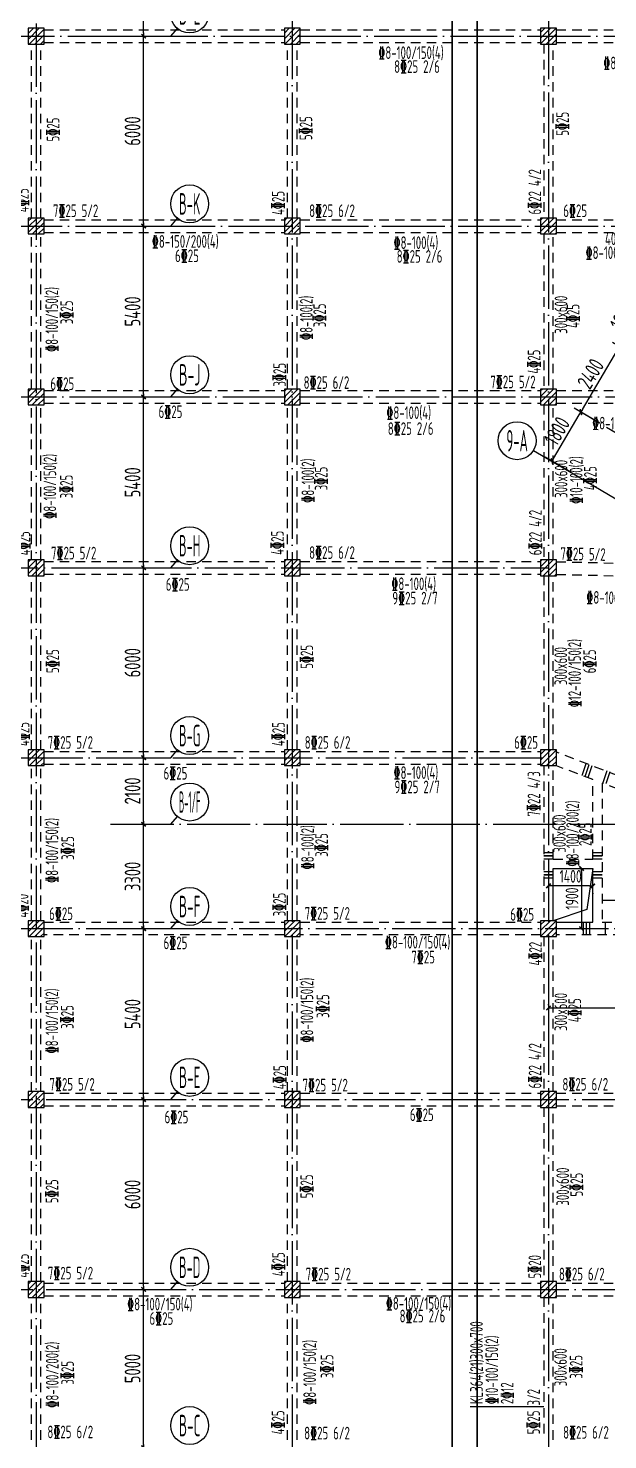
# Model space of a CAD drawing. Header units: millimetres. Extents: x 64473 to 386235, y 427387 to 703525.
# Drawn here: x 264896 to 283222, y 539245 to 583845 of the extents above; entities that cross this region are included whole.
import ezdxf
from ezdxf.enums import TextEntityAlignment as Align

# ---------------------------------------------------------------- set-up
doc = ezdxf.new("R2010")
doc.units = ezdxf.units.MM
doc.header["$LTSCALE"] = 100
doc.header["$PDMODE"] = 35
doc.header["$PDSIZE"] = 200
doc.linetypes.add('3', pattern=[5, 3, -2])
doc.linetypes.add('DOTE', pattern=[2.42, 2, -0.2, 0.02, -0.2])
for name, color, linetype in [('B-DIM', 1, 'Continuous'), ('B-TEXT', 7, 'Continuous'), ('B-开洞', 7, 'Continuous'), ('COLU', 7, 'Continuous'), ('h后浇带', 51, 'Continuous'), ('h斜线-柱', 7, 'Continuous'), ('L-AXIS', 3, 'Continuous'), ('L-dote', 253, 'DOTE'), ('L-箍筋', 1, 'Continuous'), ('垂直标注', 31, 'Continuous'), ('垂直钢筋', 27, 'Continuous'), ('梁', 4, 'Continuous'), ('梁虚线', 4, '3'), ('水平钢筋', 30, 'Continuous')]:
    doc.layers.add(name, color=color, linetype=linetype)
doc.styles.add('_TCH_AXIS', font='tssdeng.shx', dxfattribs={"width": 0.7, "bigfont": 'tssdchn.shx'})
doc.styles.add('COMPLEX', font='tssdeng.shx', dxfattribs={"width": 0.7, "bigfont": 'tssdchn.shx'})
doc.styles.get("Standard").update_dxf_attribs({"font": 'tssdeng.shx', "width": 0.7, "bigfont": 'tssdchn.shx'})
doc.styles.add('TSSD_Dimension', font='Tssdeng.shx', dxfattribs={"width": 0.7, "bigfont": 'tssdchn.shx'})
doc.dimstyles.new('TSSD_100_100$0', dxfattribs={"dimtxt": 300, "dimasz": 100, "dimexe": 250, "dimexo": 250, "dimgap": 100, "dimtad": 1, "dimdec": 0, "dimzin": 0, "dimdsep": 46, "dimtxsty": 'TSSD_Dimension', "dimblk": '_tsdbk', "dimblk1": '_tsdbk', "dimblk2": '_tsdbk', "dimsah": 1, "dimcen": 0, "dimclrt": 7, "dimadec": 0, "dimazin": 0, "dimtfac": 1, "dimtdec": 0, "dimtix": 1, "dimtmove": 2, "dimatfit": 3, "dimldrblk": '_tsdbk', "dimfxl": 1, "dimtolj": 1, "dimtzin": 0, "dimarcsym": 0})
pattern_1 = [(45, (-467527.32, -323147.44), (-89.802561, 89.802561), [])]

# ---------------------------------------------------------------- blocks, each defined once
blk = doc.blocks.new('_tsdbk')
blk.add_line((-1, 0), (0, 0))
at = {"const_width": 0.5}
blk.add_lwpolyline([(-0.7, -0.7), (0.7, 0.7)], dxfattribs=at)
blk = doc.blocks.new('*D27')
at = {"layer": 'B-DIM', "color": 0, "lineweight": -2}
for p, q in [((282390, 557195), (282390, 555495)), ((282497, 557295), (282640, 557295)), ((282497, 555395), (282640, 555395))]:
    blk.add_line(p, q, dxfattribs=at)
at = {"layer": 'Defpoints', "color": 0}
for p in [(282247, 557295), (282247, 555395), (282390, 555395)]:
    blk.add_point(p, dxfattribs=at)
at = {"layer": 'B-DIM', "color": 0, "lineweight": -2, "xscale": 100, "yscale": 100, "zscale": 100}
for p, rotation in [((282390, 557295), 90), ((282390, 555395), 270)]:
    blk.add_blockref('_tsdbk', p, dxfattribs=dict(at, rotation=rotation))
at = {"layer": 'B-DIM', "color": 7, "insert": (282090, 556345), "char_height": 400, "attachment_point": 5, "rotation": 90, "style": 'TSSD_Dimension'}
blk.add_mtext('\\A1;1900', dxfattribs=at)
blk = doc.blocks.new('*D28')
at = {"layer": 'B-DIM', "color": 0, "lineweight": -2}
for p, q in [((282646, 556747), (281446, 556747)), ((281346, 556511), (281346, 556497)), ((282746, 556511), (282746, 556497))]:
    blk.add_line(p, q, dxfattribs=at)
at = {"layer": 'Defpoints', "color": 0}
for p in [(281346, 556761), (281346, 556747), (282746, 556761)]:
    blk.add_point(p, dxfattribs=at)
at = {"layer": 'B-DIM', "color": 0, "lineweight": -2, "xscale": 100, "yscale": 100, "zscale": 100, "rotation": 180}
blk.add_blockref('_tsdbk', (281346, 556747), dxfattribs=at)
at = {"layer": 'B-DIM', "color": 0, "lineweight": -2, "xscale": 100, "yscale": 100, "zscale": 100}
blk.add_blockref('_tsdbk', (282746, 556747), dxfattribs=at)
at = {"layer": 'B-DIM', "color": 7, "insert": (282046, 557047), "char_height": 400, "attachment_point": 5, "style": 'TSSD_Dimension'}
blk.add_mtext('\\A1;1400', dxfattribs=at)
blk = doc.blocks.new('*D64')
at = {"layer": 'Defpoints', "color": 0}
for p in [(267284, 583595), (268546, 583595), (267284, 577595)]:
    blk.add_point(p, dxfattribs=at)
at = {"layer": 'L-AXIS', "color": 0, "lineweight": -2}
for p, q in [((267534, 583595), (268796, 583595)), ((268546, 577695), (268546, 583495)), ((267534, 577595), (268796, 577595))]:
    blk.add_line(p, q, dxfattribs=at)
at = {"layer": 'L-AXIS', "color": 0, "lineweight": -2, "xscale": 100, "yscale": 100, "zscale": 100}
for p, rotation in [((268546, 583595), 90), ((268546, 577595), 270)]:
    blk.add_blockref('_tsdbk', p, dxfattribs=dict(at, rotation=rotation))
at = {"layer": 'L-AXIS', "color": 7, "insert": (268196, 580595), "char_height": 500, "attachment_point": 5, "rotation": 90, "style": 'TSSD_Dimension'}
blk.add_mtext('\\A1;6000', dxfattribs=at)
blk = doc.blocks.new('*D65')
at = {"layer": 'Defpoints', "color": 0}
for p in [(267284, 577595), (268546, 577595), (267284, 572195)]:
    blk.add_point(p, dxfattribs=at)
at = {"layer": 'L-AXIS', "color": 0, "lineweight": -2}
for p, q in [((267534, 577595), (268796, 577595)), ((268546, 572295), (268546, 577495)), ((267534, 572195), (268796, 572195))]:
    blk.add_line(p, q, dxfattribs=at)
at = {"layer": 'L-AXIS', "color": 0, "lineweight": -2, "xscale": 100, "yscale": 100, "zscale": 100}
for p, rotation in [((268546, 577595), 90), ((268546, 572195), 270)]:
    blk.add_blockref('_tsdbk', p, dxfattribs=dict(at, rotation=rotation))
at = {"layer": 'L-AXIS', "color": 7, "insert": (268196, 574895), "char_height": 500, "attachment_point": 5, "rotation": 90, "style": 'TSSD_Dimension'}
blk.add_mtext('\\A1;5400', dxfattribs=at)
blk = doc.blocks.new('_AXISO')
blk.add_circle((0, 0), 0.5)
at = {"layer": 'B-TEXT', "style": 'COMPLEX', "width": 1.450893}
blk.add_attdef('A', text='', height=0.56, dxfattribs=at).set_placement((0.249375, -0.28), (0.749375, -0.28), align=Align.FIT)
blk = doc.blocks.new('*D182')
at = {"layer": 'Defpoints', "color": 0}
for p in [(267284, 549995), (268546, 549995), (267284, 543995)]:
    blk.add_point(p, dxfattribs=at)
at = {"layer": 'L-AXIS', "color": 0, "lineweight": -2}
for p, q in [((267534, 549995), (268796, 549995)), ((268546, 544095), (268546, 549895)), ((267534, 543995), (268796, 543995))]:
    blk.add_line(p, q, dxfattribs=at)
at = {"layer": 'L-AXIS', "color": 0, "lineweight": -2, "xscale": 100, "yscale": 100, "zscale": 100}
for p, rotation in [((268546, 549995), 90), ((268546, 543995), 270)]:
    blk.add_blockref('_tsdbk', p, dxfattribs=dict(at, rotation=rotation))
at = {"layer": 'L-AXIS', "color": 7, "insert": (268196, 546995), "char_height": 500, "attachment_point": 5, "rotation": 90, "style": 'TSSD_Dimension'}
blk.add_mtext('\\A1;6000', dxfattribs=at)
blk = doc.blocks.new('*D195')
at = {"layer": 'Defpoints', "color": 0}
for p in [(267284, 543995), (268546, 543995), (267284, 538995)]:
    blk.add_point(p, dxfattribs=at)
at = {"layer": 'L-AXIS', "color": 0, "lineweight": -2}
for p, q in [((267534, 543995), (268796, 543995)), ((268546, 539095), (268546, 543895)), ((267534, 538995), (268796, 538995))]:
    blk.add_line(p, q, dxfattribs=at)
at = {"layer": 'L-AXIS', "color": 0, "lineweight": -2, "xscale": 100, "yscale": 100, "zscale": 100}
for p, rotation in [((268546, 543995), 90), ((268546, 538995), 270)]:
    blk.add_blockref('_tsdbk', p, dxfattribs=dict(at, rotation=rotation))
at = {"layer": 'L-AXIS', "color": 7, "insert": (268196, 541495), "char_height": 500, "attachment_point": 5, "rotation": 90, "style": 'TSSD_Dimension'}
blk.add_mtext('\\A1;5000', dxfattribs=at)
blk = doc.blocks.new('*D196')
at = {"layer": 'Defpoints', "color": 0}
for p in [(267284, 566795), (268546, 566795), (267284, 560795)]:
    blk.add_point(p, dxfattribs=at)
at = {"layer": 'L-AXIS', "color": 0, "lineweight": -2}
for p, q in [((267534, 566795), (268796, 566795)), ((268546, 560895), (268546, 566695)), ((267534, 560795), (268796, 560795))]:
    blk.add_line(p, q, dxfattribs=at)
at = {"layer": 'L-AXIS', "color": 0, "lineweight": -2, "xscale": 100, "yscale": 100, "zscale": 100}
for p, rotation in [((268546, 566795), 90), ((268546, 560795), 270)]:
    blk.add_blockref('_tsdbk', p, dxfattribs=dict(at, rotation=rotation))
at = {"layer": 'L-AXIS', "color": 7, "insert": (268196, 563795), "char_height": 500, "attachment_point": 5, "rotation": 90, "style": 'TSSD_Dimension'}
blk.add_mtext('\\A1;6000', dxfattribs=at)
blk = doc.blocks.new('*D197')
at = {"layer": 'Defpoints', "color": 0}
for p in [(267284, 555395), (268546, 555395), (267284, 549995)]:
    blk.add_point(p, dxfattribs=at)
at = {"layer": 'L-AXIS', "color": 0, "lineweight": -2}
for p, q in [((267534, 555395), (268796, 555395)), ((268546, 550095), (268546, 555295)), ((267534, 549995), (268796, 549995))]:
    blk.add_line(p, q, dxfattribs=at)
at = {"layer": 'L-AXIS', "color": 0, "lineweight": -2, "xscale": 100, "yscale": 100, "zscale": 100}
for p, rotation in [((268546, 555395), 90), ((268546, 549995), 270)]:
    blk.add_blockref('_tsdbk', p, dxfattribs=dict(at, rotation=rotation))
at = {"layer": 'L-AXIS', "color": 7, "insert": (268196, 552695), "char_height": 500, "attachment_point": 5, "rotation": 90, "style": 'TSSD_Dimension'}
blk.add_mtext('\\A1;5400', dxfattribs=at)
blk = doc.blocks.new('*D198')
at = {"layer": 'Defpoints', "color": 0}
for p in [(267284, 558695), (268546, 558695), (267284, 555395)]:
    blk.add_point(p, dxfattribs=at)
at = {"layer": 'L-AXIS', "color": 0, "lineweight": -2}
for p, q in [((267534, 558695), (268796, 558695)), ((268546, 555495), (268546, 558595)), ((267534, 555395), (268796, 555395))]:
    blk.add_line(p, q, dxfattribs=at)
at = {"layer": 'L-AXIS', "color": 0, "lineweight": -2, "xscale": 100, "yscale": 100, "zscale": 100}
for p, rotation in [((268546, 558695), 90), ((268546, 555395), 270)]:
    blk.add_blockref('_tsdbk', p, dxfattribs=dict(at, rotation=rotation))
at = {"layer": 'L-AXIS', "color": 7, "insert": (268196, 557045), "char_height": 500, "attachment_point": 5, "rotation": 90, "style": 'TSSD_Dimension'}
blk.add_mtext('\\A1;3300', dxfattribs=at)
blk = doc.blocks.new('*D199')
at = {"layer": 'Defpoints', "color": 0}
for p in [(267284, 560795), (268546, 560795), (267284, 558695)]:
    blk.add_point(p, dxfattribs=at)
at = {"layer": 'L-AXIS', "color": 0, "lineweight": -2}
for p, q in [((267534, 560795), (268796, 560795)), ((268546, 558795), (268546, 560695)), ((267534, 558695), (268796, 558695))]:
    blk.add_line(p, q, dxfattribs=at)
at = {"layer": 'L-AXIS', "color": 0, "lineweight": -2, "xscale": 100, "yscale": 100, "zscale": 100}
for p, rotation in [((268546, 560795), 90), ((268546, 558695), 270)]:
    blk.add_blockref('_tsdbk', p, dxfattribs=dict(at, rotation=rotation))
at = {"layer": 'L-AXIS', "color": 7, "insert": (268196, 559745), "char_height": 500, "attachment_point": 5, "rotation": 90, "style": 'TSSD_Dimension'}
blk.add_mtext('\\A1;2100', dxfattribs=at)
blk = doc.blocks.new('*D200')
at = {"layer": 'Defpoints', "color": 0}
for p in [(267284, 572195), (268546, 572195), (267284, 566795)]:
    blk.add_point(p, dxfattribs=at)
at = {"layer": 'L-AXIS', "color": 0, "lineweight": -2}
for p, q in [((267534, 572195), (268796, 572195)), ((268546, 566895), (268546, 572095)), ((267534, 566795), (268796, 566795))]:
    blk.add_line(p, q, dxfattribs=at)
at = {"layer": 'L-AXIS', "color": 0, "lineweight": -2, "xscale": 100, "yscale": 100, "zscale": 100}
for p, rotation in [((268546, 572195), 90), ((268546, 566795), 270)]:
    blk.add_blockref('_tsdbk', p, dxfattribs=dict(at, rotation=rotation))
at = {"layer": 'L-AXIS', "color": 7, "insert": (268196, 569495), "char_height": 500, "attachment_point": 5, "rotation": 90, "style": 'TSSD_Dimension'}
blk.add_mtext('\\A1;5400', dxfattribs=at)
blk = doc.blocks.new('*D311')
at = {"layer": 'Defpoints', "color": 0}
for p in [(267284, 588995), (268546, 588995), (267284, 583595)]:
    blk.add_point(p, dxfattribs=at)
at = {"layer": 'L-AXIS', "color": 0, "lineweight": -2}
for p, q in [((267534, 588995), (268796, 588995)), ((268546, 583695), (268546, 588895)), ((267534, 583595), (268796, 583595))]:
    blk.add_line(p, q, dxfattribs=at)
at = {"layer": 'L-AXIS', "color": 0, "lineweight": -2, "xscale": 100, "yscale": 100, "zscale": 100}
for p, rotation in [((268546, 588995), 90), ((268546, 583595), 270)]:
    blk.add_blockref('_tsdbk', p, dxfattribs=dict(at, rotation=rotation))
at = {"layer": 'L-AXIS', "color": 7, "insert": (268196, 586295), "char_height": 500, "attachment_point": 5, "rotation": 90, "style": 'TSSD_Dimension'}
blk.add_mtext('\\A1;5400', dxfattribs=at)
blk = doc.blocks.new('*D441')
at = {"layer": 'Defpoints', "color": 0}
for p in [(284500, 575335), (285307, 574860), (284395, 573309)]:
    blk.add_point(p, dxfattribs=at)
at = {"layer": 'L-AXIS', "color": 0, "lineweight": -2}
for p, q in [((285092, 574987), (284285, 575461)), ((283639, 573869), (284450, 575249)), ((284179, 573436), (283373, 573910))]:
    blk.add_line(p, q, dxfattribs=at)
at = {"layer": 'L-AXIS', "color": 0, "lineweight": -2, "xscale": 100, "yscale": 100, "zscale": 100}
for p, rotation in [((284500, 575335), 59.54537173676075), ((283588, 573783), 239.5453717367607)]:
    blk.add_blockref('_tsdbk', p, dxfattribs=dict(at, rotation=rotation))
at = {"layer": 'L-AXIS', "color": 7, "insert": (283699, 574750), "char_height": 500, "attachment_point": 5, "rotation": 59.5454, "style": 'TSSD_Dimension'}
blk.add_mtext('\\A1;1800', dxfattribs=at)
blk = doc.blocks.new('*D442')
at = {"layer": 'Defpoints', "color": 0}
for p in [(283588, 573783), (284395, 573309), (283186, 571235)]:
    blk.add_point(p, dxfattribs=at)
at = {"layer": 'L-AXIS', "color": 0, "lineweight": -2}
for p, q in [((282422, 571800), (283537, 573697)), ((284179, 573436), (283373, 573910)), ((282971, 571362), (282156, 571841))]:
    blk.add_line(p, q, dxfattribs=at)
at = {"layer": 'L-AXIS', "color": 0, "lineweight": -2, "xscale": 100, "yscale": 100, "zscale": 100}
for p, rotation in [((283588, 573783), 59.54537173676075), ((282372, 571714), 239.5453717367607)]:
    blk.add_blockref('_tsdbk', p, dxfattribs=dict(at, rotation=rotation))
at = {"layer": 'L-AXIS', "color": 7, "insert": (282678, 572926), "char_height": 500, "attachment_point": 5, "rotation": 59.5454, "style": 'TSSD_Dimension'}
blk.add_mtext('\\A1;2400', dxfattribs=at)
blk = doc.blocks.new('*D444')
at = {"layer": 'Defpoints', "color": 0}
for p in [(281346, 553895), (287346, 553895), (281346, 552887)]:
    blk.add_point(p, dxfattribs=at)
at = {"layer": 'L-AXIS', "color": 0, "lineweight": -2}
for p, q in [((281346, 553645), (281346, 552637)), ((287346, 553645), (287346, 552637)), ((287246, 552887), (281446, 552887))]:
    blk.add_line(p, q, dxfattribs=at)
at = {"layer": 'L-AXIS', "color": 0, "lineweight": -2, "xscale": 100, "yscale": 100, "zscale": 100, "rotation": 180}
blk.add_blockref('_tsdbk', (281346, 552887), dxfattribs=at)
at = {"layer": 'L-AXIS', "color": 0, "lineweight": -2, "xscale": 100, "yscale": 100, "zscale": 100}
blk.add_blockref('_tsdbk', (287346, 552887), dxfattribs=at)
at = {"layer": 'L-AXIS', "color": 7, "insert": (284346, 553237), "char_height": 500, "attachment_point": 5, "style": 'TSSD_Dimension'}
blk.add_mtext('\\A1;6000', dxfattribs=at)
blk = doc.blocks.new('*D446')
at = {"layer": 'Defpoints', "color": 0}
for p in [(282372, 571714), (283178, 571240), (282266, 569688)]:
    blk.add_point(p, dxfattribs=at)
at = {"layer": 'L-AXIS', "color": 0, "lineweight": -2}
for p, q in [((282963, 571367), (282156, 571841)), ((281510, 570249), (282321, 571628)), ((282050, 569815), (281244, 570289))]:
    blk.add_line(p, q, dxfattribs=at)
at = {"layer": 'L-AXIS', "color": 0, "lineweight": -2, "xscale": 100, "yscale": 100, "zscale": 100}
for p, rotation in [((282372, 571714), 59.54537173676075), ((281459, 570163), 239.5453717367607)]:
    blk.add_blockref('_tsdbk', p, dxfattribs=dict(at, rotation=rotation))
at = {"layer": 'L-AXIS', "color": 7, "insert": (281614, 571116), "char_height": 500, "attachment_point": 5, "rotation": 59.5454, "style": 'TSSD_Dimension'}
blk.add_mtext('\\A1;1800', dxfattribs=at)
blk = doc.blocks.new('后浇带现场')
at = {"color": 6, "lineweight": 30}
for points in [[(806265, 663346), (787754, 674230), (759207, 674230), (759207, 625070)], [(805860, 662656), (787536, 673430), (760007, 673430), (760007, 625070)]]:
    blk.add_lwpolyline(points, dxfattribs=at)
at = {"layer": 'h后浇带', "color": 1}
for p, q in [((759207, 651530), (759207, 730049)), ((760007, 730049), (760007, 651530)), ((759207, 651530), (759207, 650730))]:
    blk.add_line(p, q, dxfattribs=at)

msp = doc.modelspace()

# ---------------------------------------------------------------- hatches: boundary and pattern name
at = {"layer": 'h斜线-柱'}
h = msp.add_hatch(dxfattribs=at)
h.set_pattern_fill('ANSI31', color=256, scale=40, style=0)
h.set_pattern_definition(pattern_1)
h.paths.add_polyline_path([(264896.5, 583344.7), (265396.5, 583344.7), (265396.5, 583844.7), (264896.5, 583844.7)])
h = msp.add_hatch(dxfattribs=at)
h.set_pattern_fill('ANSI31', color=256, scale=40, style=0)
h.set_pattern_definition(pattern_1)
h.paths.add_polyline_path([(272996.5, 583344.7), (273496.5, 583344.7), (273496.5, 583844.7), (272996.5, 583844.7)])
h = msp.add_hatch(dxfattribs=at)
h.set_pattern_fill('ANSI31', color=256, scale=40, style=0)
h.set_pattern_definition(pattern_1)
h.paths.add_polyline_path([(281096.5, 583344.7), (281596.5, 583344.7), (281596.5, 583844.7), (281096.5, 583844.7)])
h = msp.add_hatch(dxfattribs=at)
h.set_pattern_fill('ANSI31', color=256, scale=40, style=0)
h.set_pattern_definition(pattern_1)
h.paths.add_polyline_path([(264896.5, 577344.7), (265396.5, 577344.7), (265396.5, 577844.7), (264896.5, 577844.7)])
h = msp.add_hatch(dxfattribs=at)
h.set_pattern_fill('ANSI31', color=256, scale=40, style=0)
h.set_pattern_definition(pattern_1)
h.paths.add_polyline_path([(272996.5, 577344.7), (273496.5, 577344.7), (273496.5, 577844.7), (272996.5, 577844.7)])
h = msp.add_hatch(dxfattribs=at)
h.set_pattern_fill('ANSI31', color=256, scale=40, style=0)
h.set_pattern_definition(pattern_1)
h.paths.add_polyline_path([(281096.5, 577344.7), (281596.5, 577344.7), (281596.5, 577844.7), (281096.5, 577844.7)])
h = msp.add_hatch(dxfattribs=at)
h.set_pattern_fill('ANSI31', color=256, scale=40, style=0)
h.set_pattern_definition(pattern_1)
h.paths.add_polyline_path([(264896.5, 571944.7), (265396.5, 571944.7), (265396.5, 572444.7), (264896.5, 572444.7)])
h = msp.add_hatch(dxfattribs=at)
h.set_pattern_fill('ANSI31', color=256, scale=40, style=0)
h.set_pattern_definition(pattern_1)
h.paths.add_polyline_path([(272996.5, 571944.7), (273496.5, 571944.7), (273496.5, 572444.7), (272996.5, 572444.7)])
h = msp.add_hatch(dxfattribs=at)
h.set_pattern_fill('ANSI31', color=256, scale=40, style=0)
h.set_pattern_definition(pattern_1)
h.paths.add_polyline_path([(281096.5, 571944.7), (281596.5, 571944.7), (281596.5, 572444.7), (281096.5, 572444.7)])
h = msp.add_hatch(dxfattribs=at)
h.set_pattern_fill('ANSI31', color=256, scale=40, style=0)
h.set_pattern_definition(pattern_1)
h.paths.add_polyline_path([(264896.5, 566544.7), (265396.5, 566544.7), (265396.5, 567044.7), (264896.5, 567044.7)])
h = msp.add_hatch(dxfattribs=at)
h.set_pattern_fill('ANSI31', color=256, scale=40, style=0)
h.set_pattern_definition(pattern_1)
h.paths.add_polyline_path([(272996.5, 566544.7), (273496.5, 566544.7), (273496.5, 567044.7), (272996.5, 567044.7)])
h = msp.add_hatch(dxfattribs=at)
h.set_pattern_fill('ANSI31', color=256, scale=40, style=0)
h.set_pattern_definition(pattern_1)
h.paths.add_polyline_path([(281096.5, 566544.7), (281596.5, 566544.7), (281596.5, 567044.7), (281096.5, 567044.7)])
h = msp.add_hatch(dxfattribs=at)
h.set_pattern_fill('ANSI31', color=256, scale=40, style=0)
h.set_pattern_definition(pattern_1)
h.paths.add_polyline_path([(264896.5, 560544.7), (265396.5, 560544.7), (265396.5, 561044.7), (264896.5, 561044.7)])
h = msp.add_hatch(dxfattribs=at)
h.set_pattern_fill('ANSI31', color=256, scale=40, style=0)
h.set_pattern_definition(pattern_1)
h.paths.add_polyline_path([(272996.5, 560544.7), (273496.5, 560544.7), (273496.5, 561044.7), (272996.5, 561044.7)])
h = msp.add_hatch(dxfattribs=at)
h.set_pattern_fill('ANSI31', color=256, scale=40, style=0)
h.set_pattern_definition(pattern_1)
h.paths.add_polyline_path([(281096.5, 560544.7), (281596.5, 560544.7), (281596.5, 561044.7), (281096.5, 561044.7)])
h = msp.add_hatch(dxfattribs=at)
h.set_pattern_fill('ANSI31', color=256, scale=40, style=0)
h.set_pattern_definition(pattern_1)
h.paths.add_polyline_path([(264896.5, 555144.7), (265396.5, 555144.7), (265396.5, 555644.7), (264896.5, 555644.7)])
h = msp.add_hatch(dxfattribs=at)
h.set_pattern_fill('ANSI31', color=256, scale=40, style=0)
h.set_pattern_definition(pattern_1)
h.paths.add_polyline_path([(272996.5, 555144.7), (273496.5, 555144.7), (273496.5, 555644.7), (272996.5, 555644.7)])
h = msp.add_hatch(dxfattribs=at)
h.set_pattern_fill('ANSI31', color=256, scale=40, style=0)
h.set_pattern_definition(pattern_1)
h.paths.add_polyline_path([(281096.5, 555144.7), (281596.5, 555144.7), (281596.5, 555644.7), (281096.5, 555644.7)])
h = msp.add_hatch(dxfattribs=at)
h.set_pattern_fill('ANSI31', color=256, scale=40, style=0)
h.set_pattern_definition(pattern_1)
h.paths.add_polyline_path([(264896.5, 549744.7), (265396.5, 549744.7), (265396.5, 550244.7), (264896.5, 550244.7)])
h = msp.add_hatch(dxfattribs=at)
h.set_pattern_fill('ANSI31', color=256, scale=40, style=0)
h.set_pattern_definition(pattern_1)
h.paths.add_polyline_path([(272996.5, 549744.7), (273496.5, 549744.7), (273496.5, 550244.7), (272996.5, 550244.7)])
h = msp.add_hatch(dxfattribs=at)
h.set_pattern_fill('ANSI31', color=256, scale=40, style=0)
h.set_pattern_definition(pattern_1)
h.paths.add_polyline_path([(281096.5, 549744.7), (281596.5, 549744.7), (281596.5, 550244.7), (281096.5, 550244.7)])
h = msp.add_hatch(dxfattribs=at)
h.set_pattern_fill('ANSI31', color=256, scale=40, style=0)
h.set_pattern_definition(pattern_1)
h.paths.add_polyline_path([(264896.5, 543744.7), (265396.5, 543744.7), (265396.5, 544244.7), (264896.5, 544244.7)])
h = msp.add_hatch(dxfattribs=at)
h.set_pattern_fill('ANSI31', color=256, scale=40, style=0)
h.set_pattern_definition(pattern_1)
h.paths.add_polyline_path([(272996.5, 543744.7), (273496.5, 543744.7), (273496.5, 544244.7), (272996.5, 544244.7)])
h = msp.add_hatch(dxfattribs=at)
h.set_pattern_fill('ANSI31', color=256, scale=40, style=0)
h.set_pattern_definition(pattern_1)
h.paths.add_polyline_path([(281096.5, 543744.7), (281596.5, 543744.7), (281596.5, 544244.7), (281096.5, 544244.7)])

# ---------------------------------------------------------------- linework, layer by layer
at = {"layer": 'B-开洞'}
msp.add_lwpolyline([(282746.5, 557294.7), (282554.7, 556000), (281496.5, 555644.7)], dxfattribs=at)
at = {"layer": 'COLU'}
for points in [[(264896.5, 583344.7), (265396.5, 583344.7), (265396.5, 583844.7), (264896.5, 583844.7)], [(272996.5, 583344.7), (273496.5, 583344.7), (273496.5, 583844.7), (272996.5, 583844.7)], [(281096.5, 583344.7), (281596.5, 583344.7), (281596.5, 583844.7), (281096.5, 583844.7)], [(264896.5, 577344.7), (265396.5, 577344.7), (265396.5, 577844.7), (264896.5, 577844.7)], [(272996.5, 577344.7), (273496.5, 577344.7), (273496.5, 577844.7), (272996.5, 577844.7)], [(281096.5, 577344.7), (281596.5, 577344.7), (281596.5, 577844.7), (281096.5, 577844.7)], [(264896.5, 571944.7), (265396.5, 571944.7), (265396.5, 572444.7), (264896.5, 572444.7)], [(272996.5, 571944.7), (273496.5, 571944.7), (273496.5, 572444.7), (272996.5, 572444.7)], [(281096.5, 571944.7), (281596.5, 571944.7), (281596.5, 572444.7), (281096.5, 572444.7)], [(264896.5, 566544.7), (265396.5, 566544.7), (265396.5, 567044.7), (264896.5, 567044.7)], [(272996.5, 566544.7), (273496.5, 566544.7), (273496.5, 567044.7), (272996.5, 567044.7)], [(281096.5, 566544.7), (281596.5, 566544.7), (281596.5, 567044.7), (281096.5, 567044.7)], [(264896.5, 560544.7), (265396.5, 560544.7), (265396.5, 561044.7), (264896.5, 561044.7)], [(272996.5, 560544.7), (273496.5, 560544.7), (273496.5, 561044.7), (272996.5, 561044.7)], [(281096.5, 560544.7), (281596.5, 560544.7), (281596.5, 561044.7), (281096.5, 561044.7)], [(264896.5, 555144.7), (265396.5, 555144.7), (265396.5, 555644.7), (264896.5, 555644.7)], [(272996.5, 555144.7), (273496.5, 555144.7), (273496.5, 555644.7), (272996.5, 555644.7)], [(281096.5, 555144.7), (281596.5, 555144.7), (281596.5, 555644.7), (281096.5, 555644.7)], [(264896.5, 549744.7), (265396.5, 549744.7), (265396.5, 550244.7), (264896.5, 550244.7)], [(272996.5, 549744.7), (273496.5, 549744.7), (273496.5, 550244.7), (272996.5, 550244.7)], [(281096.5, 549744.7), (281596.5, 549744.7), (281596.5, 550244.7), (281096.5, 550244.7)], [(264896.5, 543744.7), (265396.5, 543744.7), (265396.5, 544244.7), (264896.5, 544244.7)], [(272996.5, 543744.7), (273496.5, 543744.7), (273496.5, 544244.7), (272996.5, 544244.7)], [(281096.5, 543744.7), (281596.5, 543744.7), (281596.5, 544244.7), (281096.5, 544244.7)]]:
    msp.add_lwpolyline(points, close=True, dxfattribs=at)
at = {"layer": 'L-AXIS'}
for p, q in [((269402, 583594.7), (269611.5, 583839.2)), ((267534.4, 583594.7), (269402, 583594.7)), ((267534.4, 577594.7), (269402, 577594.7)), ((269402, 577594.7), (269611.5, 577839.2)), ((269402, 572194.7), (269611.5, 572439.2)), ((267534.4, 572194.7), (269402, 572194.7)), ((280872.8, 570507.5), (282266, 569688.3)), ((269402, 566794.7), (269611.5, 567039.2)), ((267534.4, 566794.7), (269402, 566794.7)), ((267534.4, 560794.7), (269402, 560794.7)), ((269402, 560794.7), (269611.5, 561039.2)), ((269402, 558694.7), (269611.5, 558939.2)), ((267534.4, 558694.7), (269402, 558694.7)), ((267534.4, 555394.7), (269402, 555394.7)), ((269402, 555394.7), (269611.5, 555639.2)), ((267534.4, 549994.7), (269402, 549994.7)), ((269402, 549994.7), (269611.5, 550239.2)), ((269402, 543994.7), (269611.5, 544239.2)), ((267534.4, 543994.7), (269402, 543994.7))]:
    msp.add_line(p, q, dxfattribs=at)
at = {"layer": 'L-dote', "ltscale": 10}
for p, q in [((273246.5, 651994.7), (273246.5, 532994.7)), ((281346.5, 651994.7), (281346.5, 538994.7)), ((265146.5, 649336), (265146.5, 522996)), ((193551.4, 583594.7), (306735.7, 583594.7)), ((193792.2, 577594.7), (295446.5, 577594.7)), ((210546.5, 572194.7), (287346.5, 572194.7)), ((283178.3, 571240), (306061, 557785.4)), ((282266, 569688.3), (331479.5, 540751.8)), ((212396.5, 566794.7), (281346.5, 566794.7)), ((218646.5, 560794.7), (281346.5, 560794.7)), ((267497.7, 558694.7), (287346.5, 558694.7)), ((220746.5, 555394.7), (298446.5, 555394.7)), ((226746.5, 549994.7), (298446.5, 549994.7)), ((226746.5, 543994.7), (289446.5, 543994.7))]:
    msp.add_line(p, q, dxfattribs=at)
at = {"layer": 'L-箍筋', "const_width": 44.9}
for points in [[(282532.8, 560610.1), (282406.3, 560230.6)], [(282627.7, 560578.5), (282501.2, 560199)], [(282722.6, 560546.8), (282596.1, 560167.4)], [(283196.9, 560388.7), (283070.4, 560009.2)], [(283291.8, 560357.1), (283165.3, 559977.6)], [(281196.5, 557794.7), (281496.5, 557794.7)], [(281196.5, 557694.7), (281496.5, 557694.7)], [(281196.5, 557594.7), (281496.5, 557594.7)], [(282746.5, 557794.7), (283046.5, 557794.7)], [(282746.5, 557694.7), (283046.5, 557694.7)], [(282746.5, 557594.7), (283046.5, 557594.7)], [(281196.5, 557194.7), (281496.5, 557194.7)], [(281196.5, 557094.7), (281496.5, 557094.7)], [(282746.5, 557194.7), (283046.5, 557194.7)], [(282746.5, 557094.7), (283046.5, 557094.7)], [(281196.5, 556994.7), (281496.5, 556994.7)], [(282746.5, 556994.7), (283046.5, 556994.7)], [(282446.5, 555594.7), (282446.5, 555194.7)], [(282546.5, 555594.7), (282546.5, 555194.7)], [(282646.5, 555594.7), (282646.5, 555194.7)], [(283146.5, 555594.7), (283146.5, 555194.7)]]:
    msp.add_lwpolyline(points, dxfattribs=at)
at = {"layer": '垂直标注'}
for p, q in [((284684.6, 556285.6), (283046.5, 556285.6)), ((278868.9, 540291), (281196.5, 540291))]:
    msp.add_line(p, q, dxfattribs=at)
at = {"layer": '梁'}
for p, q in [((281496.5, 557294.7), (282746.5, 557294.7)), ((281496.5, 555644.7), (281496.5, 557294.7)), ((282746.5, 555594.7), (282746.5, 557294.7)), ((281596.5, 555594.7), (282746.5, 555594.7))]:
    msp.add_line(p, q, dxfattribs=at)
at = {"layer": '梁虚线'}
for p, q in [((265396.5, 583794.7), (272996.5, 583794.7)), ((265396.5, 583394.7), (272996.5, 583394.7)), ((273496.5, 583794.7), (281096.5, 583794.7)), ((273496.5, 583394.7), (281096.5, 583394.7)), ((281596.5, 583794.7), (287096.5, 583794.7)), ((281596.5, 583394.7), (287096.5, 583394.7)), ((264996.5, 577844.7), (264996.5, 583344.7)), ((265296.5, 577844.7), (265296.5, 583344.7)), ((273096.5, 577844.7), (273096.5, 583344.7)), ((273396.5, 577844.7), (273396.5, 583344.7)), ((281196.5, 583344.7), (281196.5, 577844.7)), ((281496.5, 577844.7), (281496.5, 583344.7)), ((265396.5, 577794.7), (272996.5, 577794.7)), ((273496.5, 577794.7), (281096.5, 577794.7)), ((281596.5, 577794.7), (287096.5, 577794.7)), ((264996.5, 572444.7), (264996.5, 577344.7)), ((265296.5, 572444.7), (265296.5, 577344.7)), ((265396.5, 577394.7), (272996.5, 577394.7)), ((273096.5, 572444.7), (273096.5, 577344.7)), ((273396.5, 572444.7), (273396.5, 577344.7)), ((273496.5, 577394.7), (281096.5, 577394.7)), ((281196.5, 577344.7), (281196.5, 572444.7)), ((281496.5, 572444.7), (281496.5, 577344.7)), ((281596.5, 577394.7), (287096.5, 577394.7)), ((265396.5, 572394.7), (272996.5, 572394.7)), ((273496.5, 572394.7), (281096.5, 572394.7)), ((281596.5, 572394.7), (287096.5, 572394.7)), ((264996.5, 567044.7), (264996.5, 571944.7)), ((265296.5, 567044.7), (265296.5, 571944.7)), ((265396.5, 571994.7), (272996.5, 571994.7)), ((273096.5, 567044.7), (273096.5, 571944.7)), ((273396.5, 567044.7), (273396.5, 571944.7)), ((273496.5, 571994.7), (281096.5, 571994.7)), ((281196.5, 571944.7), (281196.5, 567044.7)), ((281496.5, 567044.7), (281496.5, 571944.7)), ((281596.5, 571994.7), (287096.5, 571994.7)), ((265396.5, 566994.7), (272996.5, 566994.7)), ((273496.5, 566994.7), (281096.5, 566994.7)), ((281596.5, 566989), (287196.5, 566859.3)), ((264996.5, 561044.7), (264996.5, 566544.7)), ((265296.5, 561044.7), (265296.5, 566544.7)), ((265396.5, 566594.7), (272996.5, 566594.7)), ((273096.5, 561044.7), (273096.5, 566544.7)), ((273396.5, 561044.7), (273396.5, 566544.7)), ((273496.5, 566594.7), (281096.5, 566594.7)), ((281196.5, 566544.7), (281196.5, 561044.7)), ((281496.5, 561044.7), (281496.5, 566544.7)), ((281596.5, 566588.9), (287166.5, 566459.9)), ((265396.5, 560994.7), (272996.5, 560994.7)), ((273496.5, 560994.7), (281096.5, 560994.7)), ((287296.5, 558813.6), (281596.5, 560967.3)), ((264996.5, 555644.7), (264996.5, 560544.7)), ((265296.5, 555644.7), (265296.5, 560544.7)), ((265396.5, 560594.7), (272996.5, 560594.7)), ((273096.5, 555644.7), (273096.5, 560544.7)), ((273396.5, 555644.7), (273396.5, 560544.7)), ((273496.5, 560594.7), (281096.5, 560594.7)), ((281196.5, 560544.7), (281196.5, 555644.7)), ((281496.5, 557594.7), (281496.5, 560533.9)), ((282746.5, 560105.2), (281594.8, 560540.3)), ((282746.5, 557594.7), (282746.5, 560105.2)), ((287296.5, 558386), (283046.5, 559991.8)), ((283046.5, 559991.8), (283046.5, 555594.7)), ((281496.5, 557594.7), (282746.5, 557594.7)), ((265396.5, 555594.7), (272996.5, 555594.7)), ((273496.5, 555594.7), (281096.5, 555594.7)), ((283046.5, 555594.7), (289196.5, 555594.7)), ((264996.5, 550244.7), (264996.5, 555144.7)), ((265296.5, 550244.7), (265296.5, 555144.7)), ((272996.5, 555194.7), (265396.5, 555194.7)), ((273096.5, 550244.7), (273096.5, 555144.7)), ((273396.5, 550244.7), (273396.5, 555144.7)), ((281096.5, 555194.7), (273496.5, 555194.7)), ((281196.5, 555144.7), (281196.5, 550244.7)), ((281496.5, 550244.7), (281496.5, 555144.7)), ((289196.5, 555194.7), (281596.5, 555194.7)), ((265396.5, 550194.7), (272996.5, 550194.7)), ((273496.5, 550194.7), (281096.5, 550194.7)), ((281596.5, 550194.7), (289196.5, 550194.7)), ((264996.5, 544244.7), (264996.5, 549744.7)), ((265296.5, 544244.7), (265296.5, 549744.7)), ((265396.5, 549794.7), (272996.5, 549794.7)), ((273096.5, 544244.7), (273096.5, 549744.7)), ((273396.5, 544244.7), (273396.5, 549744.7)), ((273496.5, 549794.7), (281096.5, 549794.7)), ((281196.5, 549744.7), (281196.5, 544244.7)), ((281496.5, 544244.7), (281496.5, 549744.7)), ((281596.5, 549794.7), (289196.5, 549794.7)), ((265396.5, 544194.7), (272996.5, 544194.7)), ((273496.5, 544194.7), (281096.5, 544194.7)), ((281596.5, 544194.7), (289196.5, 544194.7)), ((264996.5, 539244.7), (264996.5, 543744.7)), ((265296.5, 539244.7), (265296.5, 543744.7)), ((265396.5, 543794.7), (272996.5, 543794.7)), ((273096.5, 539244.7), (273096.5, 543744.7)), ((273396.5, 539244.7), (273396.5, 543744.7)), ((273496.5, 543794.7), (281096.5, 543794.7)), ((281196.5, 543744.7), (281196.5, 539244.7)), ((281496.5, 539244.7), (281496.5, 543744.7)), ((281596.5, 543794.7), (289196.5, 543794.7))]:
    msp.add_line(p, q, dxfattribs=at)

# ---------------------------------------------------------------- block references
at = {"color": 3, "lineweight": 30}
msp.add_blockref('后浇带现场', (-480910.3, -88135.4), dxfattribs=at)
at = {"layer": 'L-AXIS'}
ref = msp.add_blockref('_AXISO', (270002, 584294.7), dxfattribs=dict(at, xscale=1199.999999999997, yscale=1200, zscale=1200, rotation=359.9996457873818))
ref.add_attrib('A', 'B-L', dxfattribs={"color": 7, "height": 678.82, "rotation": 359.99965, "style": '_TCH_AXIS', "width": 0.333333}).set_placement((269662.6, 583955.3), (270341.4, 583955.3), align=Align.FIT)
ref = msp.add_blockref('_AXISO', (270002, 578294.7), dxfattribs=dict(at, xscale=1199.999999999997, yscale=1200, zscale=1200, rotation=359.9996457873818))
ref.add_attrib('A', 'B-K', dxfattribs={"color": 7, "height": 678.82, "rotation": 359.99965, "style": '_TCH_AXIS', "width": 0.313433}).set_placement((269662.6, 577955.3), (270341.4, 577955.3), align=Align.FIT)
ref = msp.add_blockref('_AXISO', (270002, 572894.7), dxfattribs=dict(at, xscale=1199.999999999997, yscale=1200, zscale=1200, rotation=359.9996457873818))
ref.add_attrib('A', 'B-J', dxfattribs={"color": 7, "height": 678.82, "rotation": 359.99965, "style": '_TCH_AXIS', "width": 0.355932}).set_placement((269662.6, 572555.3), (270341.4, 572555.3), align=Align.FIT)
ref = msp.add_blockref('_AXISO', (280355.5, 570811.6), dxfattribs=dict(at, xscale=1199.999999999997, yscale=1200, zscale=1200, rotation=359.999645787379))
ref.add_attrib('A', '9-A', dxfattribs={"color": 7, "height": 678.82, "rotation": 359.99965, "style": '_TCH_AXIS', "width": 0.328125}).set_placement((280016.1, 570472.2), (280694.9, 570472.2), align=Align.FIT)
ref = msp.add_blockref('_AXISO', (270002, 567494.7), dxfattribs=dict(at, xscale=1199.999999999997, yscale=1200, zscale=1200, rotation=359.9996457873818))
ref.add_attrib('A', 'B-H', dxfattribs={"color": 7, "height": 678.82, "rotation": 359.99965, "style": '_TCH_AXIS', "width": 0.308824}).set_placement((269662.6, 567155.3), (270341.4, 567155.3), align=Align.FIT)
ref = msp.add_blockref('_AXISO', (270002, 561494.7), dxfattribs=dict(at, xscale=1199.999999999997, yscale=1200, zscale=1200, rotation=359.9996457873818))
ref.add_attrib('A', 'B-G', dxfattribs={"color": 7, "height": 678.82, "rotation": 359.99965, "style": '_TCH_AXIS', "width": 0.318182}).set_placement((269662.6, 561155.3), (270341.4, 561155.3), align=Align.FIT)
ref = msp.add_blockref('_AXISO', (270002, 559394.7), dxfattribs=dict(at, xscale=1199.999999999997, yscale=1200, zscale=1200, rotation=359.9996457873818))
ref.add_attrib('A', 'B-1/F', dxfattribs={"color": 7, "height": 678.82, "rotation": 359.99965, "style": '_TCH_AXIS', "width": 0.207921}).set_placement((269662.6, 559055.3), (270341.4, 559055.3), align=Align.FIT)
ref = msp.add_blockref('_AXISO', (270002, 556094.7), dxfattribs=dict(at, xscale=1199.999999999997, yscale=1200, zscale=1200, rotation=359.9996457873818))
ref.add_attrib('A', 'B-F', dxfattribs={"color": 7, "height": 678.82, "rotation": 359.99965, "style": '_TCH_AXIS', "width": 0.328125}).set_placement((269662.6, 555755.3), (270341.4, 555755.3), align=Align.FIT)
ref = msp.add_blockref('_AXISO', (270002, 550694.7), dxfattribs=dict(at, xscale=1199.999999999997, yscale=1200, zscale=1200, rotation=359.9996457873818))
ref.add_attrib('A', 'B-E', dxfattribs={"color": 7, "height": 678.82, "rotation": 359.99965, "style": '_TCH_AXIS', "width": 0.328125}).set_placement((269662.6, 550355.3), (270341.4, 550355.3), align=Align.FIT)
ref = msp.add_blockref('_AXISO', (270002, 544694.7), dxfattribs=dict(at, xscale=1199.999999999997, yscale=1200, zscale=1200, rotation=359.9996457873818))
ref.add_attrib('A', 'B-D', dxfattribs={"color": 7, "height": 678.82, "rotation": 359.99965, "style": '_TCH_AXIS', "width": 0.323077}).set_placement((269662.6, 544355.3), (270341.4, 544355.3), align=Align.FIT)
ref = msp.add_blockref('_AXISO', (270002, 539694.7), dxfattribs=dict(at, xscale=1199.999999999997, yscale=1200, zscale=1200, rotation=359.9996457873818))
ref.add_attrib('A', 'B-C', dxfattribs={"color": 7, "height": 678.82, "rotation": 359.99965, "style": '_TCH_AXIS', "width": 0.333333}).set_placement((269662.6, 539355.3), (270341.4, 539355.3), align=Align.FIT)

# ---------------------------------------------------------------- texts
at = {"layer": '垂直标注', "width": 0.65}
for s, height, p in [('KL364(21)300x700', 403, (279271.9, 540371.6)), ('%%13210-100/150(2)', 402, (279755.5, 540371.6)), ('2%%13212', 401, (280239.1, 540371.6))]:
    msp.add_text(s, height=height, rotation=90, dxfattribs=at).set_placement(p)
at = {"layer": '垂直钢筋', "color": 0, "width": 0.65}
for s, p in [('5%%13325', (281991.8, 580448.3)), ('5%%13325', (265883.9, 580266.6)), ('5%%13325', (273875.6, 580310.4)), ('6%%13322 4/2', (281113.7, 577958.1)), ('4%%13325', (264911.9, 578031.5)), ('4%%13325', (273000.5, 577944)), ('%%1328-100/150(2)', (265843, 573618.8)), ('%%1328-100(2)', (273889.8, 573996.1)), ('300x600', (281942.6, 574190)), ('3%%13325', (266313.6, 574494.6)), ('3%%13325', (274311.4, 574398.3)), ('4%%13325', (282325.6, 574372.6)), ('4%%13325', (281089.1, 572929.2)), ('3%%13325', (273043.3, 572521.7)), ('%%1328-100/150(2)', (265780.7, 568345.2)), ('%%1328-100(2)', (273939.1, 568850.8)), ('300x600', (281945.8, 569004.6)), ('3%%13325', (266302.9, 568988)), ('3%%13325', (274360.2, 569243.6)), ('4%%13325', (282868.6, 569247.9)), ('6%%13322 4/2', (281131.3, 567192.6)), ('4%%13325', (264958.9, 567190.3)), ('4%%13325', (272975.9, 567206.4)), ('5%%13325', (265873, 563470)), ('5%%13325', (273905.9, 563606.1)), ('300x600', (281934.7, 563090)), ('%%13212-100/150(2)', (282374.7, 562390.3)), ('4%%13325', (264934.5, 561162.7)), ('4%%13325', (273009.2, 561161.1)), ('7%%13322 4/3', (281085.7, 558935.1)), ('%%1328-100/200(2)', (282306.8, 557359.5)), ('%%1328-100/150(2)', (265846.2, 556841.4)), ('300x600', (281896.4, 557796.6)), ('%%1328-100(2)', (273927.7, 557268.5)), ('2%%13325', (282710.6, 558005.7)), ('3%%13325', (266347.4, 557566.3)), ('3%%13325', (274371.6, 557663.8)), ('4%%13320', (264905.5, 555744.2)), ('3%%13325', (273038.1, 555781.2)), ('4%%13322', (281131.7, 554231)), ('%%1328-100/150(2)', (273908, 551795.1)), ('%%1328-100/150(2)', (265843.4, 551454.2)), ('3%%13325', (274414.7, 552574.1)), ('300x600', (281937.7, 552160.7)), ('4%%13325', (282375.7, 552435.7)), ('3%%13325', (266331, 552228.9)), ('6%%13322 4/2', (281120.5, 550343.4)), ('4%%13325', (273049.5, 550318.1)), ('300x600', (281996.7, 546642.6)), ('5%%13325', (265848.8, 546720.5)), ('5%%13325', (273904.1, 546873.7)), ('5%%13325', (282436.7, 546928.3)), ('4%%13325', (264921.6, 544365.9)), ('4%%13325', (273010.9, 544409.9)), ('5%%13320', (281114.2, 544338.7)), ('%%1328-100/200(2)', (265856.9, 540258.1)), ('3%%13325', (274545.8, 541192.1)), ('300x600', (281928.4, 540933.9)), ('3%%13325', (282420.7, 541174.1)), ('3%%13325', (266340.2, 540986.3))]:
    msp.add_text(s, height=400, rotation=90, dxfattribs=at).set_placement(p)
at = {"layer": '垂直钢筋', "color": 1, "width": 0.65}
for s, p in [('%%13210-100(2)', (282424.5, 568819.5)), ('6%%13325', (282849.2, 563462.3)), ('%%1328-100/150(2)', (273995.2, 540350.4)), ('5%%13325 3/2', (281076.2, 539415.4)), ('4%%13325', (272996.4, 539413.4))]:
    msp.add_text(s, height=400, rotation=90, dxfattribs=at).set_placement(p)
at = {"layer": '水平钢筋', "color": 0, "width": 0.65}
for s, p in [('%%1328-100/150(4)', (275966.1, 582872.7)), ('%%1328-100/150(4)', (283079.6, 582546.5)), ('8%%13325 2/6', (276466.7, 582432.7)), ('7%%13325 5/2', (265679.4, 577877.4)), ('8%%13325 6/2', (273779.4, 577877.4)), ('6%%13325', (281813.9, 577877.4)), ('%%1328-150/200(4)', (268805.7, 576907.9)), ('400x700', (283132.6, 576992.8)), ('6%%13325', (269539.7, 576454.4)), ('8%%13325 2/6', (276546.7, 576435.1)), ('%%1328-100/150(4)', (282519.1, 576552.8)), ('6%%13325', (265598.2, 572412.5)), ('7%%13325 5/2', (279506.7, 572467.7)), ('6%%13325', (269018.6, 571526.4)), ('7%%13325 5/2', (265618.2, 567062.1)), ('8%%13325 6/2', (273779.4, 567077.5)), ('6%%13325', (269247, 566070.5)), ('7%%13325 5/2', (265512.2, 561077.4)), ('8%%13325 6/2', (273639.6, 561077.4)), ('6%%13325', (280262.4, 561077.9)), ('6%%13325', (269176.2, 560104.5)), ('6%%13325', (265557.8, 555665.3)), ('7%%13325 5/2', (273636.9, 555677.4)), ('6%%13325', (280138.4, 555645)), ('6%%13325', (269176.2, 554744.8)), ('%%1328-100/150(4)', (276175.4, 554766.6)), ('7%%13325', (277009.1, 554293.7)), ('7%%13325 5/2', (265568.2, 550277.4)), ('7%%13325 5/2', (273569.4, 550252.2)), ('8%%13325 6/2', (281787.3, 550277.4)), ('6%%13325', (269207.3, 549241.9)), ('6%%13325', (276964.5, 549314.4)), ('7%%13325 5/2', (265516.8, 544309.9)), ('6%%13325', (268731.1, 542876.3))]:
    msp.add_text(s, height=400, dxfattribs=at).set_placement(p)
at = {"layer": '水平钢筋', "color": 1, "width": 0.65}
for s, p in [('%%1328-100(4)', (276447.6, 576869)), ('8%%13325 6/2', (273604.4, 572448.9)), ('%%1328-100(4)', (276220.1, 571497.6)), ('8%%13325 2/6', (276266.6, 570993.7)), ('%%1328-100(4)', (276377.6, 566091.1)), ('9%%13325 2/7', (276409.5, 565638.8)), ('%%1328-100(4)', (276446.6, 560125.1)), ('9%%13325 2/7', (276478.6, 559672.7)), ('7%%13325 5/2', (273669.5, 544277.4)), ('8%%13325 6/2', (281676.9, 544280.6)), ('%%1328-100/150(4)', (268023.8, 543330.2)), ('%%1328-100/150(4)', (276203.1, 543352.1)), ('8%%13325 2/6', (276639.7, 542953.8)), ('8%%13325 6/2', (265503.9, 539292)), ('8%%13325 6/2', (281809.1, 539277.4)), ('8%%13325 6/2', (273621.7, 539256.2))]:
    msp.add_text(s, height=400, dxfattribs=at).set_placement(p)
at = {"layer": '水平钢筋', "color": 0, "width": 0.65}
for s, p in [('%%1328-100/150(4)', (282724.6, 571173.3)), ('7%%13325 5/2', (281717.7, 567047.3)), ('%%1328-100/150(4)', (282538.2, 565667.5))]:
    msp.add_text(s, height=400, rotation=358.67374, dxfattribs=at).set_placement(p)

# ---------------------------------------------------------------- dimensions: what is measured, and where the dimension line sits
at = {"layer": 'B-DIM'}
dim = msp.add_linear_dim(base=(281346.5, 556747.4), p1=(282746.5, 556760.9), p2=(281346.5, 556760.9), dimstyle='TSSD_100_100$0', override={"dimtxt": 400}, dxfattribs=at)
dim.commit()
dim.dimension.update_dxf_attribs({"geometry": '*D28', "text_midpoint": (282046.5, 557047.4)})
dim = msp.add_linear_dim(base=(282390.2, 555394.7), p1=(282247, 557294.7), p2=(282247, 555394.7), angle=90, dimstyle='TSSD_100_100$0', override={"dimtxt": 400}, dxfattribs=at)
dim.commit()
dim.dimension.update_dxf_attribs({"geometry": '*D27', "text_midpoint": (282090.2, 556344.7)})
at = {"layer": 'L-AXIS'}
for base, p1, p2, angle, picture, middle in [((268546, 588994.7), (267284.4, 583594.7), (267284.4, 588994.7), 90, '*D311', (268196, 586294.7)), ((268546, 583594.7), (267284.4, 577594.7), (267284.4, 583594.7), 90, '*D64', (268196, 580594.7)), ((268546, 577594.7), (267284.4, 572194.7), (267284.4, 577594.7), 90, '*D65', (268196, 574894.7)), ((283588.1, 573783.1), (283186.3, 571235.2), (284394.8, 573308.8), 59.54537, '*D442', (282678.2, 572926.1)), ((268546, 572194.7), (267284.4, 566794.7), (267284.4, 572194.7), 90, '*D200', (268196, 569494.7)), ((282371.7, 571714.2), (282266, 569688.3), (283178.3, 571240), 59.54537, '*D446', (281613.8, 571115.8)), ((268546, 566794.7), (267284.4, 560794.7), (267284.4, 566794.7), 90, '*D196', (268196, 563794.7)), ((268546, 560794.7), (267284.4, 558694.7), (267284.4, 560794.7), 90, '*D199', (268196, 559744.7)), ((268546, 558694.7), (267284.4, 555394.7), (267284.4, 558694.7), 90, '*D198', (268196, 557044.7)), ((268546, 555394.7), (267284.4, 549994.7), (267284.4, 555394.7), 90, '*D197', (268196, 552694.7)), ((268546, 549994.7), (267284.4, 543994.7), (267284.4, 549994.7), 90, '*D182', (268196, 546994.7)), ((268546, 543994.7), (267284.4, 538994.7), (267284.4, 543994.7), 90, '*D195', (268196, 541494.7))]:
    dim = msp.add_linear_dim(base=base, p1=p1, p2=p2, angle=angle, dimstyle='TSSD_100_100$0', override={"dimtxt": 500}, dxfattribs=at)
    dim.commit()
    dim.dimension.update_dxf_attribs({"geometry": picture, "text_midpoint": middle})
dim = msp.add_linear_dim(base=(284500.5, 575334.8), p1=(284394.8, 573308.8), p2=(285307.1, 574860.5), angle=59.54537, dimstyle='TSSD_100_100$0', override={"dimtxt": 500}, dxfattribs=at)
dim.commit()
dim.dimension.update_dxf_attribs({"geometry": '*D441', "text_midpoint": (283698.7, 574750.3), "dimtype": 160})
dim = msp.add_linear_dim(base=(281346.5, 552886.8), p1=(287346.5, 553895.2), p2=(281346.5, 553895.2), dimstyle='TSSD_100_100$0', override={"dimtxt": 500}, dxfattribs=at)
dim.commit()
dim.dimension.update_dxf_attribs({"geometry": '*D444', "text_midpoint": (284346.5, 553236.8)})

doc.saveas('drawing.dxf')
